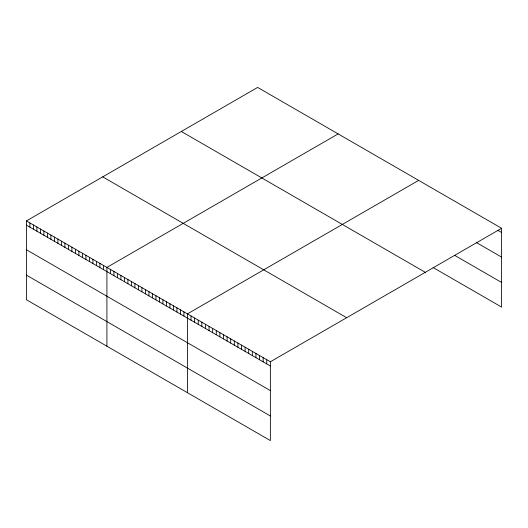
<?xml version="1.0" encoding="UTF-8"?>
<svg xmlns="http://www.w3.org/2000/svg" width="528" height="528" viewBox="0 0 528 528"><rect width="100%" height="100%" fill="white"/><g stroke="black" fill="none" stroke-linecap="round" stroke-linejoin="round"><path stroke-width="0.79" d="M501.6 228.274L270.362 361.772L270.362 440.576L26.4 299.726L26.4 220.922L257.638 87.424L501.6 228.274L501.6 307.078L433.079 267.518M338.144 133.901L106.907 267.406L106.907 346.21M418.651 180.385L187.414 313.883L187.414 392.687M497.996 230.406L501.6 232.485M476.355 242.53L501.6 257.103M454.714 255.394L501.6 282.46M181.328 131.479L425.291 272.329M102.709 176.867L346.672 317.717M26.4 220.922L270.362 361.772M26.4 225.139L270.362 365.99M26.4 249.751L270.362 390.601M26.4 275.114L270.362 415.965M266.759 359.693L266.759 363.911M263.155 357.608L263.155 361.825M259.545 355.529L259.545 359.746M255.941 353.443L255.941 357.661M252.331 351.364L252.331 355.582M248.728 349.279L248.728 353.496M245.117 347.2L245.117 351.417M241.514 345.121L241.514 349.331M237.91 343.035L237.91 347.252M234.3 340.956L234.3 345.167M230.696 338.87L230.696 343.088M227.086 336.791L227.086 341.002M223.483 334.706L223.483 338.923M219.872 332.627L219.872 336.838M216.269 330.541L216.269 334.759M212.665 328.462L212.665 332.673M209.055 326.377L209.055 330.594M205.451 324.298L205.451 328.508M201.841 322.212L201.841 326.429M198.238 320.133L198.238 324.344M194.627 318.047L194.627 322.265M191.024 315.968L191.024 320.179M183.916 311.863L183.916 316.081M180.418 309.844L180.418 314.061M176.913 307.824L176.913 312.035M173.415 305.804L173.415 310.015M169.917 303.778L169.917 307.996M166.412 301.759L166.412 305.976M162.914 299.739L162.914 303.956M159.416 297.719L159.416 301.93M155.912 295.7L155.912 299.911M152.414 293.674L152.414 297.891M148.916 291.654L148.916 295.871M145.411 289.634L145.411 293.852M141.913 287.615L141.913 291.826M138.409 285.595L138.409 289.806M134.911 283.569L134.911 287.786M131.413 281.549L131.413 285.767M127.908 279.53L127.908 283.747M124.41 277.51L124.41 281.721M120.912 275.491L120.912 279.701M117.407 273.464L117.407 277.682M113.909 271.445L113.909 275.662M110.411 269.425L110.411 273.643M103.409 265.386L103.409 269.597M99.911 263.36L99.911 267.577M96.406 261.34L96.406 265.558M92.908 259.321L92.908 263.538M89.404 257.301L89.404 261.512M85.906 255.281L85.906 259.492M82.408 253.255L82.408 257.473M78.903 251.236L78.903 255.453M75.405 249.216L75.405 253.433M71.907 247.196L71.907 251.407M68.402 245.177L68.402 249.388M64.904 243.151L64.904 247.368M61.406 241.131L61.406 245.348M57.902 239.111L57.902 243.329M54.404 237.092L54.404 241.303M50.906 235.072L50.906 239.283M47.401 233.046L47.401 237.263M43.903 231.026L43.903 235.244M40.399 229.007L40.399 233.224M36.901 226.987L36.901 231.198M33.403 224.968L33.403 229.178M29.898 222.941L29.898 227.159"/></g></svg>
